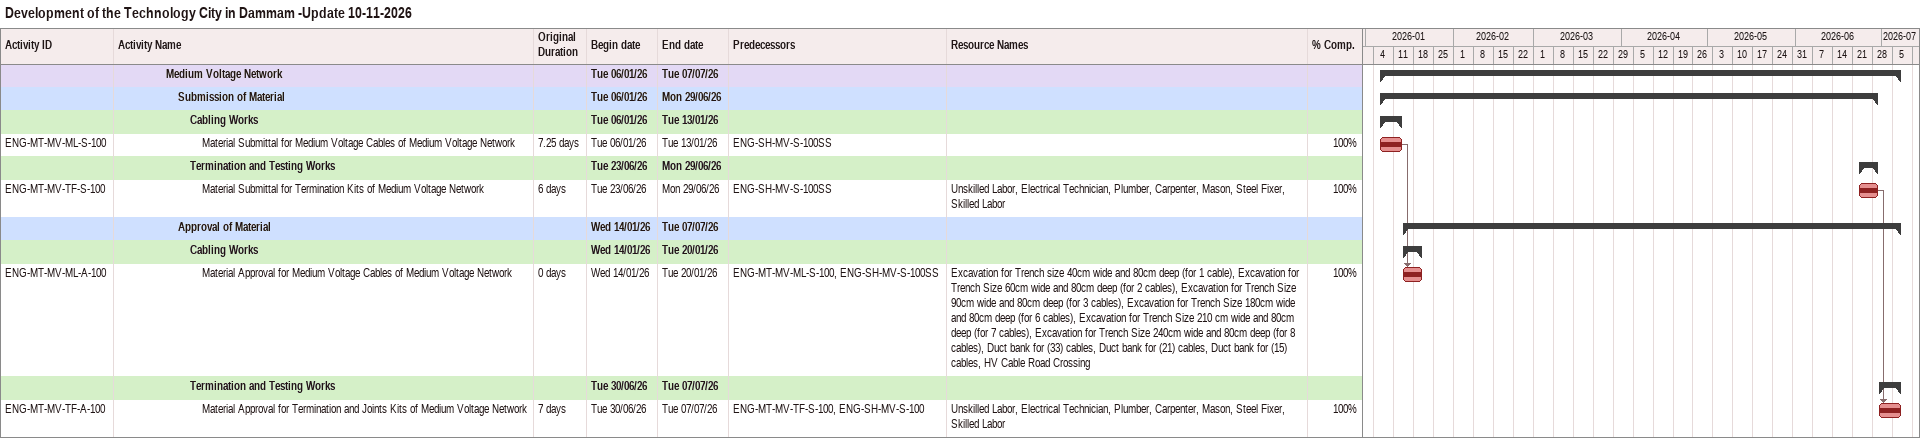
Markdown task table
Development of the Technology City in Dammam -Update 10-11-2026

| ID | Level | Task | Original duration | Start | Finish | Predecessors | Resources | % complete |
|---|---|---|---|---|---|---|---|---|
|  | 5 | **Medium Voltage Network** |  | 2026-01-06 | 2026-07-07 |  |  |  |
|  | 6 | **Submission of Material** |  | 2026-01-06 | 2026-06-29 |  |  |  |
|  | 7 | **Cabling Works** |  | 2026-01-06 | 2026-01-13 |  |  |  |
| ENG-MT-MV-ML-S-100 | 8 | Material Submittal for Medium Voltage Cables of Medium Voltage Network | 7.25d | 2026-01-06 | 2026-01-13 | ENG-SH-MV-S-100SS |  | 100 |
|  | 7 | **Termination and Testing Works** |  | 2026-06-23 | 2026-06-29 |  |  |  |
| ENG-MT-MV-TF-S-100 | 8 | Material Submittal for Termination Kits of Medium Voltage Network | 6d | 2026-06-23 | 2026-06-29 | ENG-SH-MV-S-100SS | Unskilled Labor, Electrical Technician, Plumber, Carpenter, Mason, Steel Fixer, Skilled Labor | 100 |
|  | 6 | **Approval of Material** |  | 2026-01-14 | 2026-07-07 |  |  |  |
|  | 7 | **Cabling Works** |  | 2026-01-14 | 2026-01-20 |  |  |  |
| ENG-MT-MV-ML-A-100 | 8 | Material Approval for Medium Voltage Cables of Medium Voltage Network | 0d | 2026-01-14 | 2026-01-20 | ENG-MT-MV-ML-S-100, ENG-SH-MV-S-100SS | Excavation for Trench size 40cm wide and 80cm deep (for 1 cable), Excavation for Trench Size 60cm wide and 80cm deep (for 2 cables), Excavation for Trench Size 90cm wide and 80cm deep (for 3 cables), Excavation for Trench Size 180cm wide and 80cm deep (for 6 cables), Excavation for Trench Size 210 cm wide and 80cm deep (for 7 cables), Excavation for Trench Size 240cm wide and 80cm deep (for 8 cables), Duct bank for (33) cables, Duct bank for (21) cables, Duct bank for (15) cables, HV Cable Road Crossing | 100 |
|  | 7 | **Termination and Testing Works** |  | 2026-06-30 | 2026-07-07 |  |  |  |
| ENG-MT-MV-TF-A-100 | 8 | Material Approval for Termination and Joints Kits of Medium Voltage Network | 7d | 2026-06-30 | 2026-07-07 | ENG-MT-MV-TF-S-100, ENG-SH-MV-S-100 | Unskilled Labor, Electrical Technician, Plumber, Carpenter, Mason, Steel Fixer, Skilled Labor | 100 |
